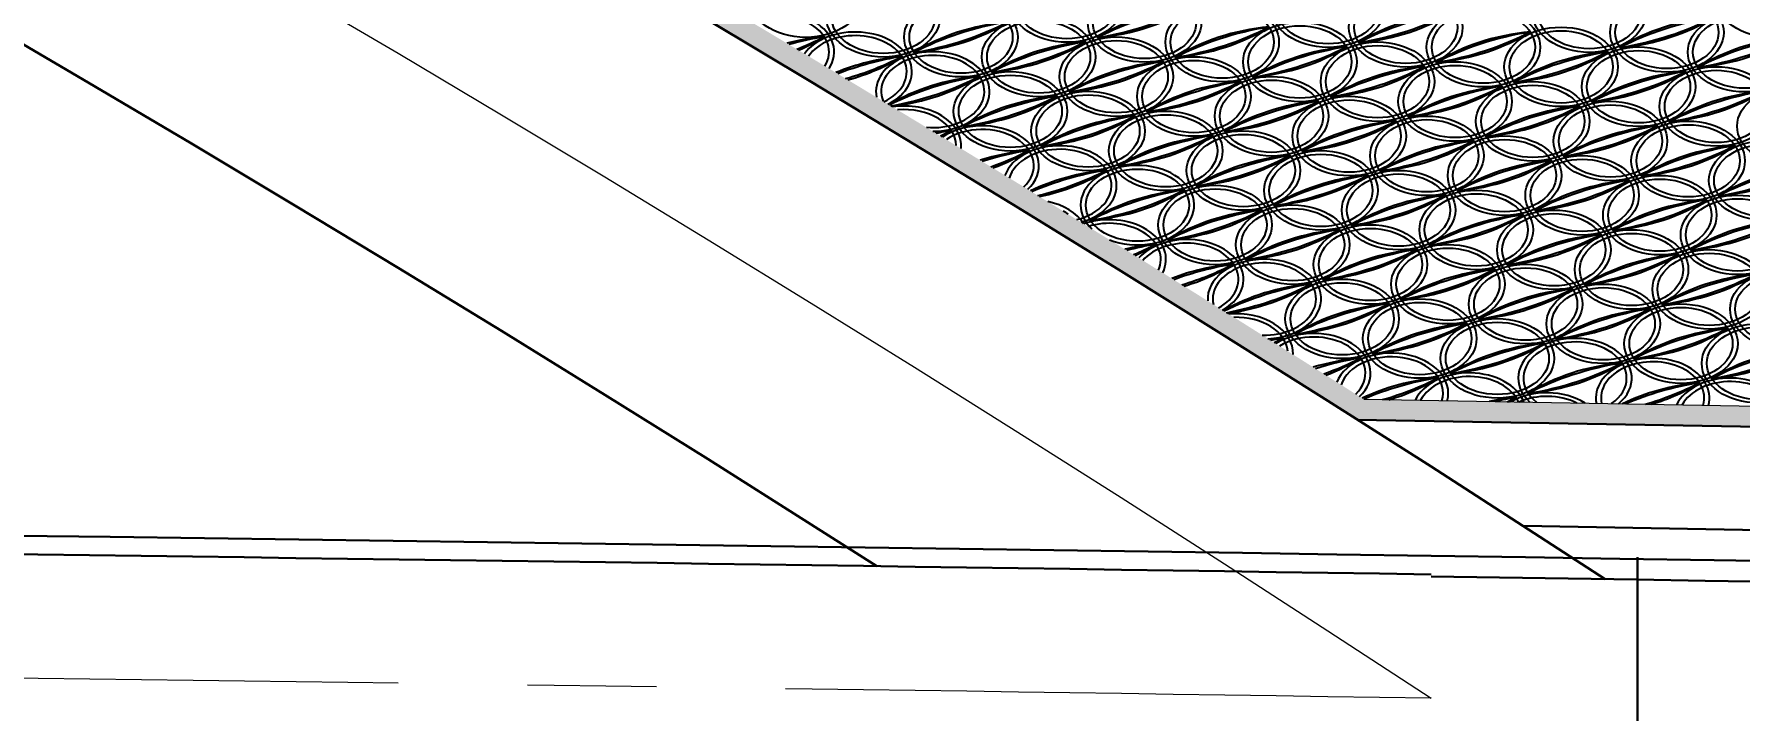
# Model space of a CAD drawing. Header units: millimetres. Extents: x 4628 to 974470, y 12613 to 383573.
# Drawn here: x 669064 to 685579, y 318995 to 325550 of the extents above; entities that cross this region are included whole.
import ezdxf

# ---------------------------------------------------------------- set-up
doc = ezdxf.new("R2010")
doc.units = ezdxf.units.MM
doc.linetypes.add('CENTER', pattern=[2, 1.25, -0.25, 0.25, -0.25])
for name, color, linetype, lineweight in [('标注', 3, 'Continuous', 18), ('桥 中心线', 5, 'CENTER', 15), ('桥 构造粗实', 1, 'Continuous', 30)]:
    doc.layers.add(name, color=color, linetype=linetype, lineweight=lineweight)
doc.styles.add('仿宋字', font='', dxfattribs={"width": 0.7})
doc.styles.get('仿宋字').set_extended_font_data('仿宋_GB2312')
doc.dimstyles.new('750', dxfattribs={"dimscale": 0, "dimtxt": 2.5, "dimasz": 1, "dimexe": 1, "dimexo": 1, "dimgap": 0, "dimtad": 0, "dimdec": 0, "dimlfac": 0.1, "dimrnd": 0.1, "dimzin": 12, "dimdsep": 46, "dimtxsty": '仿宋字', "dimblk": 'OBLIQUE', "dimcen": -1, "dimclrd": 256, "dimclre": 256, "dimclrt": 256, "dimadec": 4, "dimazin": 0, "dimtp": 2, "dimtm": 3, "dimtfac": 0.5, "dimtdec": 0, "dimtmove": 2, "dimatfit": 3, "dimldrblk": 'OBLIQUE', "dimfxl": 3, "dimfxlon": 1, "dimtvp": 0.7, "dimtolj": 1, "dimtzin": 12, "dimarcsym": 0})

# ---------------------------------------------------------------- blocks, each defined once
blk = doc.blocks.new('_Oblique')
at = {"color": 0, "linetype": 'ByBlock', "lineweight": -2}
blk.add_line((-0.5, -0.5), (0.5, 0.5), dxfattribs=at)
blk = doc.blocks.new('*D82')
at = {"layer": 'Defpoints', "color": 0}
for p in [(684589, 354869), (684589, 313212), (682589, 312643)]:
    blk.add_point(p, dxfattribs=at)
at = {"layer": '标注', "lineweight": -2}
for p, q in [((682589, 352869), (682589, 355869)), ((684589, 352869), (684589, 355869)), ((682589, 354869), (684589, 354869))]:
    blk.add_line(p, q, dxfattribs=at)
at = {"layer": '标注', "lineweight": -2, "xscale": 1000.0000020837, "yscale": 1000.0000020837, "zscale": 1000.0000020837, "rotation": 180}
blk.add_blockref('_Oblique', (682589, 354869), dxfattribs=at)
at = {"layer": '标注', "lineweight": -2, "xscale": 1000.0000020837, "yscale": 1000.0000020837, "zscale": 1000.0000020837}
blk.add_blockref('_Oblique', (684589, 354869), dxfattribs=at)
at = {"layer": '标注', "insert": (683589, 357119), "char_height": 2500, "attachment_point": 5, "style": '仿宋字'}
blk.add_mtext('\\A1;200', dxfattribs=at)
blk = doc.blocks.new('*D83')
at = {"layer": 'Defpoints', "color": 0}
for p in [(707589, 354869), (684589, 313212), (707589, 313088)]:
    blk.add_point(p, dxfattribs=at)
at = {"layer": '标注', "lineweight": -2}
for p, q in [((684589, 352869), (684589, 355869)), ((707589, 352869), (707589, 355869)), ((684589, 354869), (707589, 354869))]:
    blk.add_line(p, q, dxfattribs=at)
at = {"layer": '标注', "lineweight": -2, "xscale": 1000.0000020837, "yscale": 1000.0000020837, "zscale": 1000.0000020837, "rotation": 180}
blk.add_blockref('_Oblique', (684589, 354869), dxfattribs=at)
at = {"layer": '标注', "lineweight": -2, "xscale": 1000.0000020837, "yscale": 1000.0000020837, "zscale": 1000.0000020837}
blk.add_blockref('_Oblique', (707589, 354869), dxfattribs=at)
at = {"layer": '标注', "insert": (696089, 356619), "char_height": 2500, "attachment_point": 5, "style": '仿宋字'}
blk.add_mtext('\\A1;2300', dxfattribs=at)
blk = doc.blocks.new('*D95')
at = {"layer": 'Defpoints', "color": 0}
for p in [(682589, 354869), (663589, 320810), (682589, 312302)]:
    blk.add_point(p, dxfattribs=at)
at = {"layer": '标注', "lineweight": -2}
for p, q in [((663589, 352869), (663589, 355869)), ((682589, 352869), (682589, 355869)), ((663589, 354869), (682589, 354869))]:
    blk.add_line(p, q, dxfattribs=at)
at = {"layer": '标注', "lineweight": -2, "xscale": 1000.0000020837, "yscale": 1000.0000020837, "zscale": 1000.0000020837, "rotation": 180}
blk.add_blockref('_Oblique', (663589, 354869), dxfattribs=at)
at = {"layer": '标注', "lineweight": -2, "xscale": 1000.0000020837, "yscale": 1000.0000020837, "zscale": 1000.0000020837}
blk.add_blockref('_Oblique', (682589, 354869), dxfattribs=at)
at = {"layer": '标注', "insert": (673089, 356619), "char_height": 2500, "attachment_point": 5, "style": '仿宋字'}
blk.add_mtext('\\A1;1900', dxfattribs=at)
blk = doc.blocks.new('2121212')
at = {"color": 8}
for centre, major_axis, start_param, end_param in [((-7741, 5632), (-550, 0), 3.141593, 9.424778), ((-6990, 5441), (-550, 0), 3.141593, 9.424778), ((-6990, 5441), (-500, 0), 3.141593, 9.424778), ((-2684, 5535), (-550, 0), 3.141593, 9.424778), ((-2684, 5535), (-500, 0), 3.141593, 9.424778), ((-1932, 5344), (-550, 0), 3.141593, 9.424778), ((-8015, 5106), (-550, 0), 8.993874, 11.582024), ((-8015, 5106), (-500, 0), 9.022927, 11.553454), ((-3775, 4364), (-1697, 0), -1.433605, -0.835323), ((-3423, 3835), (-2505, 0), -1.335396, -0.933532), ((-5146, 6421), (1697, 0), -1.433605, -0.835323), ((-5498, 6950), (-2505, 0), 1.806196, 2.208061), ((-3709, 5201), (-550, 0), 3.141593, 9.424778), ((-3709, 5201), (-500, 0), 3.141593, 9.424778), ((-1247, 4315), (1697, 0), 1.707987, 2.30627), ((-894, 3786), (-2505, 0), -1.335396, -0.933532), ((-2617, 6372), (-1697, 0), 1.707987, 2.30627), ((-2969, 6901), (-2505, 0), 1.806196, 2.208061), ((-1180, 5152), (-550, 0), 3.141593, 9.424778), ((1349, 5104), (-550, 0), 3.141593, 9.424778), ((1349, 5104), (-500, 0), 3.141593, 9.424778), ((-7263, 4914), (-550, 0), 8.470782, 12.097626), ((-5553, 4220), (-1697, 0), -1.433605, -0.835323), ((-5200, 3692), (2505, 0), 1.806196, 2.208061), ((-6923, 6278), (-1697, 0), 1.707987, 2.30627), ((-7275, 6806), (2505, 0), -1.335396, -0.933532), ((-5486, 5057), (-550, 0), 3.141593, 9.424778), ((-5486, 5057), (-500, 0), 3.141593, 9.424778), ((-3024, 4172), (1697, 0), 1.707987, 2.30627), ((-2671, 3643), (-2505, 0), -1.335396, -0.933532), ((-4394, 6229), (-1697, 0), 1.707987, 2.30627), ((-4746, 6758), (2505, 0), -1.335396, -0.933532), ((-2957, 5009), (-550, 0), 3.141593, 9.424778), ((-2957, 5009), (-500, 0), 3.141593, 9.424778), ((-495, 4124), (1697, 0), 1.707987, 2.30627), ((-143, 3595), (-2505, 0), -1.335396, -0.933532), ((-1865, 6181), (-1697, 0), 1.707987, 2.30627), ((-2217, 6710), (2505, 0), -1.335396, -0.933532), ((-428, 4961), (-550, 0), 3.141593, 9.424778), ((-428, 4961), (-500, 0), 3.141593, 9.424778), ((1282, 4267), (1697, 0), 1.707987, 2.30627), ((1635, 3738), (-2505, 0), -1.335396, -0.933532), ((-88, 6324), (-1697, 0), 1.707987, 2.30627), ((-440, 6853), (2505, 0), -1.335396, -0.933532), ((-7330, 4077), (1697, 0), 1.707987, 1.928388), ((-6977, 3548), (-2505, 0), -1.335396, -1.192102), ((-9052, 6663), (-2505, 0), 2.081123, 2.208061), ((-8700, 6134), (-1697, 0), 2.12207, 2.30627), ((-7263, 4914), (-500, 0), 8.446072, 12.122005), ((-6511, 4723), (-550, 0), 7.85339, 12.711405), ((-4801, 4029), (1697, 0), 1.707987, 2.30627), ((-4449, 3500), (-2505, 0), -1.335396, -0.933532), ((-6171, 6086), (-1697, 0), 1.707987, 2.30627), ((-6523, 6615), (2505, 0), -1.335396, -0.933532), ((-2272, 3980), (1697, 0), 1.707987, 2.30627), ((-1920, 3452), (-2505, 0), -1.335396, -0.933532), ((-3642, 6038), (1697, 0), -1.433605, -0.835323), ((-3995, 6566), (2505, 0), -1.335396, -0.933532), ((-2205, 4818), (-550, 0), 3.141593, 9.424778), ((-2205, 4818), (-500, 0), 3.141593, 9.424778), ((2034, 4075), (1697, 0), 1.707987, 2.30627), ((2386, 3546), (-2505, 0), -1.335396, -0.933532), ((664, 6132), (1697, 0), -1.433605, -0.835323), ((311, 6661), (-2505, 0), 1.806196, 2.208061), ((-6578, 3886), (1697, 0), 1.707987, 2.109868), ((-6226, 3357), (-2505, 0), -1.335396, -1.068795), ((-8301, 6472), (2505, 0), -1.183549, -0.933532), ((-7948, 5943), (-1697, 0), 1.941051, 2.30627), ((-6511, 4723), (500, 0), 4.588038, 9.694713), ((-4049, 3837), (1697, 0), 1.707987, 2.30627), ((-3697, 3309), (-2505, 0), -1.335396, -0.933532), ((-5419, 5894), (1697, 0), -1.433605, -0.835323), ((-5772, 6423), (-2505, 0), 1.806196, 2.208061), ((-1520, 3789), (-1697, 0), -1.433605, -0.835323), ((-1168, 3260), (2505, 0), 1.806196, 2.208061), ((-2891, 5846), (1697, 0), -1.433605, -0.835323), ((-3243, 6375), (-2505, 0), 1.806196, 2.208061), ((-1454, 4626), (-550, 0), 3.141593, 9.424778), ((257, 3932), (-1697, 0), -1.433605, -0.835323), ((609, 3403), (2505, 0), 1.806196, 2.208061), ((-1113, 5989), (-1697, 0), 1.707987, 2.30627), ((-1466, 6518), (2505, 0), -1.335396, -0.933532), ((-5826, 3694), (1697, 0), 1.707987, 2.282347), ((-5474, 3165), (-2505, 0), -1.335396, -0.950017), ((-7549, 6280), (-2505, 0), 1.825826, 2.208061), ((-7197, 5751), (1697, 0), -1.402465, -0.835323), ((-5760, 4531), (-550, 0), 3.141593, 9.424778), ((-3297, 3646), (-1697, 0), -1.433605, -0.835323), ((-2945, 3117), (-2505, 0), -1.335396, -0.933532), ((-4668, 5703), (1697, 0), -1.433605, -0.835323), ((-5020, 6232), (-2505, 0), 1.806196, 2.208061), ((-3231, 4483), (-550, 0), 3.141593, 9.424778), ((-3231, 4483), (-500, 0), 3.141593, 9.424778), ((-702, 4434), (-550, 0), 3.141593, 9.424778), ((1009, 3741), (1697, 0), 1.707987, 2.30627), ((1361, 3212), (-2505, 0), -1.335396, -0.933532), ((-362, 5798), (-1697, 0), 1.707987, 2.30627), ((-714, 6327), (-2505, 0), 1.806196, 2.208061), ((-5074, 3503), (1697, 0), 1.707987, 2.30627), ((-4722, 2974), (-2505, 0), -1.335396, -0.933532), ((-6445, 5560), (-1697, 0), 1.707987, 2.30627), ((-6797, 6089), (2505, 0), -1.335396, -0.933532), ((-5008, 4340), (-550, 0), 3.141593, 9.424778), ((-5008, 4340), (-500, 0), 3.141593, 9.424778), ((-2546, 3454), (-1697, 0), -1.433605, -0.835323), ((-2193, 2925), (-2505, 0), -1.335396, -0.933532), ((-3916, 5511), (-1697, 0), 1.707987, 2.30627), ((-4268, 6040), (-2505, 0), 1.806196, 2.208061), ((-2479, 4291), (-550, 0), 3.141593, 9.424778), ((-2479, 4291), (-500, 0), 3.141593, 9.424778), ((-768, 3597), (1697, 0), 1.707987, 2.30627), ((-416, 3069), (-2505, 0), -1.335396, -0.933532), ((-2139, 5655), (1697, 0), -1.433605, -0.835323), ((-2491, 6183), (2505, 0), -1.335396, -0.933532), ((-702, 4434), (-500, 0), 3.141593, 9.424778), ((1760, 3549), (1697, 0), 1.707987, 2.30627), ((2113, 3020), (-2505, 0), -1.335396, -0.933532), ((390, 5606), (-1697, 0), 1.707987, 2.30627), ((38, 6135), (2505, 0), -1.335396, -0.933532), ((1827, 4386), (-550, 0), 3.141593, 9.424778), ((-6785, 4197), (-550, 0), 9.354446, 11.206223), ((-6785, 4197), (-500, 0), 3.149252, 4.845003), ((-4323, 3311), (1697, 0), 1.707987, 2.30627), ((-3970, 2782), (-2505, 0), -1.335396, -0.933532), ((-5693, 5368), (-1697, 0), 1.707987, 2.30627), ((-6045, 5897), (2505, 0), -1.335396, -0.933532), ((-1727, 4100), (-550, 0), 3.141593, 9.424778), ((-17, 3406), (1697, 0), 1.707987, 2.30627), ((336, 2877), (-2505, 0), -1.335396, -0.933532), ((-1387, 5463), (-1697, 0), 1.707987, 2.30627), ((-1739, 5992), (-2505, 0), 1.806196, 2.208061), ((-6100, 3168), (-1697, 0), -1.433605, -1.339303), ((-5748, 2639), (-2505, 0), -1.335396, -1.275202), ((-7822, 5754), (2505, 0), -0.985128, -0.933532), ((-7470, 5225), (-1697, 0), 2.23139, 2.30627), ((-6033, 4005), (550, 0), 5.64445, 8.628019), ((-6033, 4005), (500, 0), 5.65237, 8.620099), ((-3571, 3120), (1697, 0), 1.707987, 2.30627), ((-3219, 2591), (-2505, 0), -1.335396, -0.933532), ((-4941, 5177), (-1697, 0), 1.707987, 2.30627), ((-5294, 5706), (-2505, 0), 1.806196, 2.208061), ((-1794, 3263), (1697, 0), 1.707987, 2.30627), ((-1442, 2734), (-2505, 0), -1.335396, -0.933532), ((-3164, 5320), (1697, 0), -1.433605, -0.835323), ((-3516, 5849), (2505, 0), -1.335396, -0.933532), ((-1727, 4100), (-500, 0), 3.141593, 9.424778), ((735, 3214), (-1697, 0), -1.433605, -0.835323), ((1087, 2686), (2505, 0), 1.806196, 2.208061), ((-635, 5272), (-1697, 0), 1.707987, 2.30627), ((-988, 5800), (-2505, 0), 1.806196, 2.208061), ((-5348, 2976), (-1697, 0), -1.433605, -1.142803), ((-4996, 2448), (2505, 0), 1.806196, 1.997062), ((-7071, 5562), (2505, 0), -1.106775, -0.933532), ((-6718, 5034), (1697, 0), -1.0873, -0.835323), ((-5281, 3813), (550, 0), 5.096786, 9.168504), ((-5281, 3813), (500, 0), 5.046151, 9.218885), ((-2753, 3765), (-550, 0), 3.141593, 9.424778), ((-1042, 3071), (-1697, 0), -1.433605, -0.835323), ((-690, 2542), (-2505, 0), -1.335396, -0.933532), ((-2412, 5128), (-1697, 0), 1.707987, 2.30627), ((-2765, 5657), (-2505, 0), 1.806196, 2.208061), ((-975, 3908), (-550, 0), 3.141593, 9.424778), ((1487, 3023), (1697, 0), 1.707987, 2.30627), ((1839, 2494), (-2505, 0), -1.335396, -0.933532), ((116, 5080), (1697, 0), -1.433605, -0.835323), ((-236, 5609), (2505, 0), -1.335396, -0.933532), ((1553, 3860), (-550, 0), 3.141593, 9.424778), ((1553, 3860), (-500, 0), 3.141593, 9.424778), ((-4530, 3622), (-550, 0), 7.339763, 13.205458), ((-2819, 2928), (-1697, 0), -1.433605, -0.835323), ((-2467, 2399), (-2505, 0), -1.335396, -0.933532), ((-4190, 4985), (-1697, 0), 1.707987, 2.30627), ((-4542, 5514), (-2505, 0), 1.806196, 2.208061), ((-2753, 3765), (-500, 0), 3.141593, 9.424778), ((-290, 2880), (1697, 0), 1.707987, 2.30627), ((62, 2351), (2505, 0), 1.806196, 2.208061), ((-1661, 4937), (-1697, 0), 1.707987, 2.30627), ((-2013, 5466), (2505, 0), -1.335396, -0.933532), ((-224, 3717), (-550, 0), 3.141593, 9.424778), ((-224, 3717), (-500, 0), 3.141593, 9.424778), ((2239, 2831), (1697, 0), 1.707987, 2.30627), ((2591, 2303), (-2505, 0), -1.335396, -0.933532), ((868, 4888), (-1697, 0), 1.707987, 2.30627), ((516, 5417), (2505, 0), -1.335396, -0.933532), ((-4596, 2785), (1697, 0), 1.707987, 2.179033), ((-4244, 2256), (-2505, 0), -1.335396, -1.021161), ((-6319, 5371), (2505, 0), -1.235142, -0.933532), ((-5967, 4842), (-1697, 0), 1.863406, 2.30627), ((-2067, 2737), (1697, 0), 1.707987, 2.30627), ((-1715, 2208), (-2505, 0), -1.335396, -0.933532), ((-3438, 4794), (-1697, 0), 1.707987, 2.30627), ((-3790, 5322), (-2505, 0), 1.806196, 2.208061), ((-2001, 3574), (-550, 0), 3.141593, 9.424778), ((-2001, 3574), (-500, 0), 3.141593, 9.424778), ((461, 2688), (1697, 0), 1.707987, 2.30627), ((814, 2159), (-2505, 0), -1.335396, -0.933532), ((-909, 4745), (-1697, 0), 1.707987, 2.30627), ((-1261, 5274), (2505, 0), -1.335396, -0.933532), ((-5555, 3287), (-550, 0), 3.554801, 4.424049), ((-3845, 2593), (1697, 0), 1.707987, 2.30627), ((-3492, 2065), (-2505, 0), -1.335396, -0.933532), ((-5215, 4650), (-1697, 0), 1.707987, 2.30627), ((-5567, 5179), (-2505, 0), 1.806196, 2.208061), ((-1316, 2545), (1697, 0), 1.707987, 2.30627), ((-963, 2016), (-2505, 0), -1.335396, -0.933532), ((-2686, 4602), (1697, 0), -1.433605, -0.835323), ((-3038, 5131), (2505, 0), -1.335396, -0.933532), ((-1249, 3382), (-550, 0), 3.141593, 9.424778), ((1213, 2497), (-1697, 0), -1.433605, -0.835323), ((1565, 1968), (-2505, 0), -1.335396, -0.933532), ((-157, 4554), (-1697, 0), 1.707987, 2.30627), ((-509, 5083), (-2505, 0), 1.806196, 2.208061), ((-5555, 3287), (-500, 0), 3.922052, 4.056798), ((-4803, 3096), (550, 0), 5.941412, 8.316597), ((-4803, 3096), (500, 0), 5.982447, 8.275699), ((-3093, 2402), (1697, 0), 1.707987, 2.30627), ((-2741, 1873), (-2505, 0), -1.335396, -0.933532), ((-4463, 4459), (1697, 0), -1.433605, -0.835323), ((-4815, 4988), (-2505, 0), 1.806196, 2.208061), ((-3026, 3239), (-500, 0), 3.141593, 9.424778), ((-564, 2353), (-1697, 0), -1.433605, -0.835323), ((-212, 1825), (-2505, 0), -1.335396, -0.933532), ((-1934, 4411), (-1697, 0), 1.707987, 2.30627), ((-2287, 4939), (-2505, 0), 1.806196, 2.208061), ((-497, 3190), (-550, 0), 3.141593, 9.424778), ((1965, 2305), (-1697, 0), -1.433605, -0.835323), ((2317, 1776), (-2505, 0), -1.335396, -0.933532), ((595, 4362), (1697, 0), -1.433605, -0.835323), ((242, 4891), (-2505, 0), 1.806196, 2.208061), ((-4052, 2904), (-550, 0), 8.534493, 12.000388), ((-2341, 2210), (-1697, 0), -1.433605, -0.835323), ((-1989, 1681), (-2505, 0), -1.335396, -0.933532), ((-3711, 4267), (-1697, 0), 1.707987, 2.30627), ((-4064, 4796), (-2505, 0), 1.806196, 2.208061), ((-2274, 3047), (-500, 0), 3.141593, 9.424778), ((188, 2162), (1697, 0), 1.707987, 2.30627), ((540, 1633), (-2505, 0), -1.335396, -0.933532), ((-1183, 4219), (-1697, 0), 1.707987, 2.30627), ((-1535, 4748), (2505, 0), -1.335396, -0.933532), ((254, 2999), (-550, 0), 3.141593, 9.424778), ((254, 2999), (-500, 0), 3.141593, 9.424778), ((-4118, 2067), (1697, 0), 1.707987, 1.890369), ((-3766, 1538), (-2505, 0), -1.335396, -1.217283), ((-5841, 4653), (2505, 0), -1.037612, -0.933532), ((-5489, 4124), (-1697, 0), 2.155058, 2.30627), ((-4052, 2904), (500, 0), 5.376519, 8.875177), ((-1589, 2019), (1697, 0), 1.707987, 2.30627), ((-1237, 1490), (-2505, 0), -1.335396, -0.933532), ((-2960, 4076), (-1697, 0), 1.707987, 2.30627), ((-3312, 4605), (2505, 0), -1.335396, -0.933532), ((-1523, 2856), (-550, 0), 3.141593, 9.424778), ((-1523, 2856), (-500, 0), 3.141593, 9.424778), ((940, 1970), (1697, 0), 1.707987, 2.30627), ((1292, 1442), (-2505, 0), -1.335396, -0.933532), ((-431, 4028), (-1697, 0), 1.707987, 2.30627), ((-783, 4556), (2505, 0), -1.335396, -0.933532), ((-3366, 1876), (1697, 0), 1.707987, 2.082073), ((-3014, 1347), (-2505, 0), -1.335396, -1.087676), ((-5089, 4462), (-2505, 0), 1.977001, 2.208061), ((-4737, 3933), (-1697, 0), 1.968941, 2.30627), ((-3300, 2713), (550, 0), 4.774526, 9.471625), ((-3300, 2713), (500, 0), 4.671081, 9.574973), ((-838, 1827), (1697, 0), 1.707987, 2.30627), ((-485, 1298), (-2505, 0), -1.335396, -0.933532), ((-2208, 3884), (1697, 0), -1.433605, -0.835323), ((-2560, 4413), (2505, 0), -1.335396, -0.933532), ((-771, 2664), (-550, 0), 3.141593, 9.424778), ((-771, 2664), (-500, 0), 3.141593, 9.424778), ((1758, 2616), (-550, 0), 3.141593, 9.424778), ((-2615, 1684), (-1697, 0), -1.433605, -0.879578), ((-2262, 1155), (-2505, 0), -1.335396, -0.96399), ((-4337, 4270), (-2505, 0), 1.841949, 2.208061), ((-3985, 3741), (-1697, 0), 1.764307, 2.30627), ((-86, 1636), (-1697, 0), -1.433605, -0.835323), ((266, 1107), (-2505, 0), -1.335396, -0.933532), ((-1456, 3693), (-1697, 0), 1.707987, 2.30627), ((-1808, 4222), (-2505, 0), 1.806196, 2.208061), ((-19, 2473), (-550, 0), 3.141593, 9.424778), ((1691, 1779), (-1697, 0), -1.433605, -0.835323), ((2044, 1250), (-2505, 0), -1.335396, -0.933532), ((321, 3836), (-1697, 0), 1.707987, 2.30627), ((-31, 4365), (-2505, 0), 1.806196, 2.208061), ((-1863, 1493), (-1697, 0), -1.433605, -0.835323), ((-1511, 964), (-2505, 0), -1.335396, -0.933532), ((-3233, 3550), (-1697, 0), 1.707987, 2.30627), ((-3586, 4078), (-2505, 0), 1.806196, 2.208061), ((-1796, 2330), (-500, 0), 3.141593, 9.424778), ((733, 2281), (-550, 0), 3.141593, 9.424778), ((-3573, 2186), (-550, 0), 9.397145, 11.128565), ((-3573, 2186), (500, 0), 0.061024, 1.614338), ((-1111, 1301), (1697, 0), 1.707987, 2.30627), ((-759, 772), (-2505, 0), -1.335396, -0.933532), ((-2482, 3358), (-1697, 0), 1.707987, 2.30627), ((-2834, 3887), (-2505, 0), 1.806196, 2.208061), ((-1045, 2138), (-550, 0), 3.141593, 9.424778), ((-1045, 2138), (-500, 0), 3.141593, 9.424778), ((666, 1444), (1697, 0), 1.707987, 2.30627), ((1018, 915), (2505, 0), 1.806196, 2.208061), ((-704, 3501), (-1697, 0), 1.707987, 2.30627), ((-1057, 4030), (2505, 0), -1.335396, -0.933532), ((733, 2281), (-500, 0), 3.141593, 9.424778), ((-2888, 1158), (1697, 0), 1.707987, 1.785411), ((-2536, 629), (-2505, 0), -1.335396, -1.286027), ((-4611, 3744), (-2505, 0), 2.165662, 2.208061), ((-4259, 3215), (-1697, 0), 2.244646, 2.30627), ((-2822, 1995), (550, 0), 5.650913, 8.588005), ((-2822, 1995), (500, 0), 5.661565, 8.57761), ((-293, 1947), (-550, 0), 8.724478, 13.216449), ((-293, 1947), (-500, 0), 8.641558, 13.299369), ((1418, 1253), (1697, 0), 1.707987, 2.30627), ((1770, 724), (-2505, 0), -1.335396, -0.933532), ((47, 3310), (1697, 0), -1.433605, -0.835323), ((-305, 3839), (2505, 0), -1.335396, -0.933532), ((-2070, 1803), (550, 0), 6.085036, 9.149174), ((-2070, 1803), (-500, 0), 9.209122, 12.341011), ((-359, 1109), (1697, 0), 1.707987, 2.30627), ((-7, 581), (-2505, 0), -1.335396, -0.933532), ((-1730, 3167), (1697, 0), -1.433605, -0.835323), ((-2082, 3695), (2505, 0), -1.335396, -0.933532), ((459, 1755), (-550, 0), 9.236913, 12.704014), ((2169, 1061), (-1697, 0), -1.433605, -0.835323), ((2522, 532), (-2505, 0), -1.335396, -0.933532), ((799, 3118), (1697, 0), -1.433605, -0.835323), ((447, 3647), (-2505, 0), 1.806196, 2.208061), ((-2137, 966), (1697, 0), 1.707987, 1.989515), ((-1784, 437), (-2505, 0), -1.335396, -1.150628), ((-3859, 3552), (-2505, 0), 2.040082, 2.208061), ((-3507, 3023), (-1697, 0), 2.06175, 2.30627), ((-1318, 1612), (-550, 0), 3.411578, 5.962978), ((392, 918), (1697, 0), 1.707987, 2.30627), ((745, 389), (-2505, 0), -1.335396, -0.933532), ((-978, 2975), (-1697, 0), 1.707987, 2.30627), ((-1330, 3504), (-2505, 0), 1.806196, 2.208061), ((459, 1755), (500, 0), 6.078877, 9.578865), ((-1385, 775), (-1697, 0), -1.433605, -0.964339), ((-1033, 246), (-2505, 0), -1.335396, -1.022273), ((-3107, 3361), (2505, 0), -1.181104, -0.933532), ((-2755, 2832), (-1697, 0), 1.969663, 2.30627), ((-1318, 1612), (-500, 0), 3.442122, 5.932434), ((-566, 1420), (-550, 0), 3.97037, 5.404187), ((1144, 726), (1697, 0), 1.707987, 2.183971), ((1496, 198), (-2505, 0), -1.335396, -1.025762), ((-579, 3312), (2505, 0), -1.175615, -0.933532), ((-226, 2784), (-1697, 0), 1.977583, 2.30627), ((1211, 1563), (-550, 0), 3.422193, 5.952363), ((1211, 1563), (-500, 0), 3.453918, 5.920638), ((-633, 583), (1697, 0), 1.707987, 1.863487), ((-281, 54), (-2505, 0), -1.335396, -1.251411), ((-2356, 3169), (2505, 0), -0.975336, -0.933532), ((-2003, 2640), (-1697, 0), 2.251063, 2.30627), ((-566, 1420), (-500, 0), 4.094201, 5.280355)]:
    blk.add_ellipse(centre, major_axis=major_axis, ratio=0.7, start_param=start_param, end_param=end_param, dxfattribs=at)
for centre, major_axis in [((-5212, 5584), (550, 0)), ((-5212, 5584), (500, 0)), ((1622, 5630), (550, 0)), ((-155, 5487), (550, 0)), ((-155, 5487), (500, 0)), ((-6238, 5249), (550, 0)), ((-6238, 5249), (500, 0)), ((-4461, 5392), (550, 0)), ((-4461, 5392), (500, 0)), ((-1932, 5344), (500, 0)), ((597, 5295), (550, 0)), ((597, 5295), (500, 0)), ((-1180, 5152), (500, 0)), ((-4734, 4866), (550, 0)), ((-4734, 4866), (500, 0)), ((323, 4769), (550, 0)), ((323, 4769), (500, 0)), ((-3983, 4674), (550, 0)), ((-3983, 4674), (500, 0)), ((-1454, 4626), (500, 0)), ((1075, 4578), (550, 0)), ((1075, 4578), (500, 0)), ((-5760, 4531), (500, 0)), ((50, 4243), (550, 0)), ((-4256, 4148), (550, 0)), ((-4256, 4148), (500, 0)), ((50, 4243), (500, 0)), ((-3504, 3957), (550, 0)), ((-3504, 3957), (500, 0)), ((802, 4051), (550, 0)), ((802, 4051), (500, 0)), ((-975, 3908), (500, 0)), ((-4530, 3622), (500, 0)), ((-3778, 3430), (550, 0)), ((-3778, 3430), (500, 0)), ((528, 3525), (550, 0)), ((528, 3525), (500, 0)), ((-1249, 3382), (500, 0)), ((1280, 3334), (550, 0)), ((1280, 3334), (500, 0)), ((-3026, 3239), (550, 0)), ((-497, 3190), (500, 0)), ((-2274, 3047), (550, 0)), ((1006, 2807), (550, 0)), ((1006, 2807), (500, 0)), ((1758, 2616), (500, 0)), ((-2548, 2521), (550, 0)), ((-2548, 2521), (500, 0)), ((-19, 2473), (500, 0)), ((-1796, 2330), (550, 0)), ((1484, 2090), (550, 0)), ((1484, 2090), (500, 0))]:
    blk.add_ellipse(centre, major_axis=major_axis, ratio=0.7, dxfattribs=at)

msp = doc.modelspace()

# ---------------------------------------------------------------- hatches: boundary and pattern name
h = msp.add_hatch(color=8)
h.paths.add_polyline_path([(681400.2, 331875.2), (680401.8, 332279.6), (679403.5, 332679.9), (678405.1, 333076.2), (677406.8, 333468.3), (676408.4, 333856.3), (675410.1, 334240.2), (674411.8, 334619.9), (673413.5, 334995.6), (672415.2, 335367.2), (671416.9, 335734.6), (670418.6, 336098), (669420.3, 336457.2), (668422, 336812.3), (667423.7, 337163.4), (666425.5, 337510.3), (665427.2, 337853.1), (664429, 338191.8), (663430.7, 338526.4), (662432.5, 338856.9), (661434.2, 339183.2), (660436, 339505.5), (659437.8, 339823.7), (658439.6, 340137.7), (657441.4, 340447.7), (656443.2, 340753.5), (655445, 341055.3), (654446.8, 341352.9), (653448.6, 341646.4), (652450.4, 341935.8), (651452.2, 342221.1), (650454.1, 342502.3), (649455.9, 342779.4), (648457.8, 343052.4), (647459.6, 343321.3), (646461.5, 343586.1), (645463.3, 343846.7), (644465.2, 344103.3), (643467.1, 344355.7), (642468.9, 344604.1), (641470.8, 344848.3), (640472.7, 345088.5), (639474.6, 345324.5), (638476.5, 345556.4), (637478.4, 345784.2), (636480.3, 346007.9), (635482.2, 346227.5), (634484.2, 346443), (633486.1, 346654.4), (632488, 346861.7), (631490, 347064.9), (630491.9, 347264), (629493.8, 347458.9), (628495.8, 347649.8), (627497.7, 347836.6), (626499.7, 348019.2), (625501.7, 348197.8), (625458.9, 348205.2, 0.9565873), (625286.5, 347424.8), (625588.7, 347343.9), (626588.7, 347069.5), (627588.7, 346788.6), (628588.7, 346501.2), (629588.7, 346207.3), (630588.7, 345906.9), (631588.7, 345600.1), (632588.7, 345286.7), (633588.7, 344966.9), (634588.7, 344640.6), (635588.7, 344307.8), (636588.7, 343968.5), (637588.7, 343622.7), (638588.7, 343270.5), (639588.7, 342911.7), (640588.7, 342546.5), (641588.7, 342174.8), (642588.7, 341796.7), (643588.7, 341412), (644588.7, 341020.9), (645588.7, 340623.3), (646588.7, 340219.2), (647588.7, 339808.6), (648588.7, 339391.6), (649588.7, 338968), (650588.7, 338538), (651588.7, 338101.6), (652588.7, 337658.6), (653588.7, 337209.2), (654588.7, 336753.3), (655588.7, 336290.9), (656588.7, 335822.1), (657588.7, 335346.8), (658588.7, 334865), (659588.7, 334376.7), (660588.7, 333882), (661588.7, 333380.8), (662588.7, 332873.1), (663588.7, 332359), (664588.7, 331838.3), (665588.7, 331311.3), (666588.7, 330777.7), (667588.7, 330237.7), (668588.7, 329691.2), (669588.7, 329138.2), (670588.7, 328578.8), (671588.7, 328012.9), (672588.7, 327440.5), (673588.7, 326861.7), (674588.7, 326276.4), (675588.7, 325684.6), (676588.7, 325086.4), (677588.7, 324481.7), (678588.7, 323870.6), (679588.7, 323252.9), (680588.7, 322628.8), (681588.7, 321998.3), (681878.2, 321813.9), (702655.8, 321448.6, 0.7232141), (702906.3, 322165.8), (702367.4, 322432.9), (701368.9, 322923.6), (700370.4, 323410.2), (699371.9, 323892.8), (698373.4, 324371.2), (697375, 324845.4), (696376.5, 325315.6), (695378, 325781.7), (694379.5, 326243.7), (693381.1, 326701.5), (692382.6, 327155.2), (691384.2, 327604.9), (690385.8, 328050.4), (689387.3, 328491.8), (688388.9, 328929.1), (687390.5, 329362.3), (686392.1, 329791.4), (685393.7, 330216.4), (684395.3, 330637.2), (683396.9, 331054), (682398.6, 331466.7)])
h.paths.add_polyline_path([(681324.8, 331690), (682322.5, 331281.7), (683320.2, 330869.3), (684317.9, 330452.8), (685315.7, 330032.2), (686313.5, 329607.5), (687311.2, 329178.7), (688309, 328745.8), (689306.8, 328308.8), (690304.6, 327867.6), (691302.4, 327422.4), (692300.2, 326973), (693298, 326519.6), (694295.9, 326062), (695293.7, 325600.3), (696291.6, 325134.5), (697289.4, 324664.6), (698287.3, 324190.6), (699285.2, 323712.5), (700283.1, 323230.3), (701281, 322744), (702278.9, 322253.5), (702797, 321996.8, -0.692809), (702659.3, 321648.6), (681938.1, 322012.9), (681695.8, 322167.2), (680695, 322798.3), (679694.2, 323422.8), (678693.4, 324041), (677692.6, 324652.6), (676691.8, 325257.8), (675691, 325856.5), (674690.2, 326448.8), (673689.3, 327034.6), (672688.5, 327613.9), (671687.7, 328186.7), (670686.8, 328753.1), (669685.9, 329313), (668685.1, 329866.5), (667684.2, 330413.4), (666683.3, 330953.9), (665682.4, 331488), (664681.5, 332015.5), (663680.6, 332536.6), (662679.7, 333051.2), (661678.8, 333559.3), (660677.9, 334061), (659676.9, 334556.2), (658676, 335044.9), (657675.1, 335527.2), (656674.1, 336002.9), (655673.1, 336472.2), (654672.2, 336935.1), (653671.2, 337391.4), (652670.2, 337841.3), (651669.2, 338284.6), (650668.2, 338721.6), (649667.2, 339152), (648666.2, 339575.9), (647665.2, 339993.4), (646664.2, 340404.4), (645663.1, 340808.9), (644662.1, 341206.9), (643661.1, 341598.5), (642660, 341983.5), (641658.9, 342362.1), (640657.9, 342734.2), (639656.8, 343099.8), (638655.7, 343458.9), (637654.6, 343811.5), (636653.5, 344157.7), (635652.4, 344497.3), (634651.3, 344830.5), (633650.2, 345157.2), (632649.1, 345477.4), (631648, 345791.1), (630646.8, 346098.3), (629645.7, 346399), (628644.5, 346693.2), (627643.4, 346980.9), (626642.2, 347262.2), (625641.1, 347536.9), (625338.3, 347618, -0.9565873), (625424.5, 348008.2), (625466.8, 348000.8), (626464.1, 347822.4), (627461.3, 347639.9), (628458.6, 347453.3), (629455.9, 347262.6), (630453.2, 347067.8), (631450.4, 346868.8), (632447.7, 346665.8), (633445, 346458.7), (634442.3, 346247.5), (635439.6, 346032.1), (636437, 345812.7), (637434.3, 345589.2), (638431.6, 345361.5), (639429, 345129.8), (640426.3, 344893.9), (641423.7, 344654), (642421, 344409.9), (643418.4, 344161.7), (644415.8, 343909.5), (645413.2, 343653.1), (646410.6, 343392.6), (647408, 343128.1), (648405.4, 342859.4), (649402.8, 342586.6), (650400.2, 342309.7), (651397.6, 342028.7), (652395.1, 341743.6), (653392.5, 341454.4), (654390, 341161.1), (655387.4, 340863.7), (656384.9, 340562.2), (657382.4, 340256.6), (658379.9, 339946.8), (659377.4, 339633), (660374.9, 339315.1), (661372.4, 338993), (662370, 338666.9), (663367.5, 338336.6), (664365, 338002.3), (665362.6, 337663.8), (666360.2, 337321.2), (667357.7, 336974.6), (668355.3, 336623.8), (669352.9, 336268.9), (670350.5, 335909.9), (671348.1, 335546.8), (672345.7, 335179.6), (673343.4, 334808.3), (674341, 334432.9), (675338.7, 334053.4), (676336.3, 333669.7), (677334, 333282), (678331.7, 332890.1), (679329.4, 332494.2), (680327.1, 332094.1)], flags=16)

# ---------------------------------------------------------------- linework, layer by layer
at = {"layer": '桥 中心线', "ltscale": 3000}
msp.add_lwpolyline([(668588.7, 327677.9), (669588.7, 327109.2), (670588.7, 326533.9), (671588.7, 325952), (672588.7, 325363.5), (673588.7, 324768.5), (674588.7, 324166.9), (675588.7, 323558.7), (676588.7, 322943.9), (677588.7, 322322.6), (678588.7, 321694.7), (679588.7, 321060.2), (680588.7, 320419.1), (681588.7, 319771.5), (682588.7, 319117.3)], dxfattribs=at)
at = {"layer": '桥 中心线', "ltscale": 5000}
msp.add_lwpolyline([(482588.7, 319898.3, -0.0009937), (507571.6, 320022.9), (507586.3, 320022.9, -0.0032499), (650596.1, 319522.4), (650626.4, 319522.1, -0.0013316), (682588.7, 319117.4)], format="xyb", dxfattribs=at)
at = {"layer": '桥 构造粗实', "color": 252, "lineweight": 15}
msp.add_line((681938.1, 322012.9), (702659.3, 321648.6), dxfattribs=at)
at = {"layer": '桥 构造粗实'}
for p, q in [((681878.2, 321813.9), (702655.8, 321448.6)), ((683483.2, 320785.7), (708718.2, 320342)), ((684588.7, 317886.2), (684588.7, 320483))]:
    msp.add_line(p, q, dxfattribs=at)
for points in [[(655588.7, 332655.4), (656588.7, 332157.8), (657588.7, 331653.4), (658588.7, 331142.4), (659588.7, 330624.7), (660588.7, 330100.3), (661588.7, 329569.2), (662588.7, 329031.4), (663588.7, 328487), (664588.7, 327935.9), (665588.7, 327378.1), (666588.7, 326813.6), (667588.7, 326242.5), (668588.7, 325664.7), (669588.7, 325080.1), (670588.7, 324488.9), (671588.7, 323891.1), (672588.7, 323286.5), (673588.7, 322675.3), (674588.7, 322057.3), (675588.7, 321432.7), (676588.7, 320801.4), (677222.5, 320397.1)], [(668588.7, 329691.2), (669588.7, 329138.2), (670588.7, 328578.8), (671588.7, 328012.9), (672588.7, 327440.5), (673588.7, 326861.7), (674588.7, 326276.4), (675588.7, 325684.6), (676588.7, 325086.4), (677588.7, 324481.7), (678588.7, 323870.6), (679588.7, 323252.9), (680588.7, 322628.8), (681588.7, 321998.3), (682588.7, 321361.3), (683588.7, 320717.8), (684275.9, 320271.1)]]:
    msp.add_lwpolyline(points, dxfattribs=at)
for points in [[(281269.9, 317283.5), (370623, 319499.5, -0.0054488), (507575.2, 321402.9), (507589.9, 321402.9, -0.0032499), (650584.1, 320902.5), (650614.4, 320902.2, -0.004873), (767540.5, 318593.1), (822266.4, 316978.7, 0.0000105), (822716.4, 316965.4)], [(480588.7, 321084, -0.0010736), (507575.2, 321222.9), (507589.9, 321222.9, -0.0032499), (650584.1, 320722.5), (650614.4, 320722.2, -0.0013324), (682588.7, 320317.2, -0.0013324)], [(682588.7, 320297.2, -0.0035406), (767540.5, 318393.1), (822266.4, 316778.7, 0.0000105), (822716.4, 316765.4, 0.0000105)]]:
    msp.add_lwpolyline(points, format="xyb", dxfattribs=at)

# ---------------------------------------------------------------- block references
msp.add_blockref('2121212', (684275.9, 320271.1))

# ---------------------------------------------------------------- dimensions: what is measured, and where the dimension line sits
at = {"layer": '标注'}
for base, p1, p2, picture, middle in [((684588.7, 354868.6), (682588.7, 312643.1), (684588.7, 313212.1), '*D82', (683588.7, 357118.6)), ((682588.7, 354868.6), (663588.7, 320809.5), (682588.7, 312301.9), '*D95', (673088.7, 356618.6)), ((707588.7, 354868.6), (684588.7, 313212.1), (707588.7, 313087.6), '*D83', (696088.7, 356618.6))]:
    dim = msp.add_linear_dim(base=base, p1=p1, p2=p2, dimstyle='750', override={"dimscale": 1000.000002, "dimfxl": 2}, dxfattribs=at)
    dim.commit()
    dim.dimension.update_dxf_attribs({"geometry": picture, "text_midpoint": middle})

doc.saveas('drawing.dxf')
